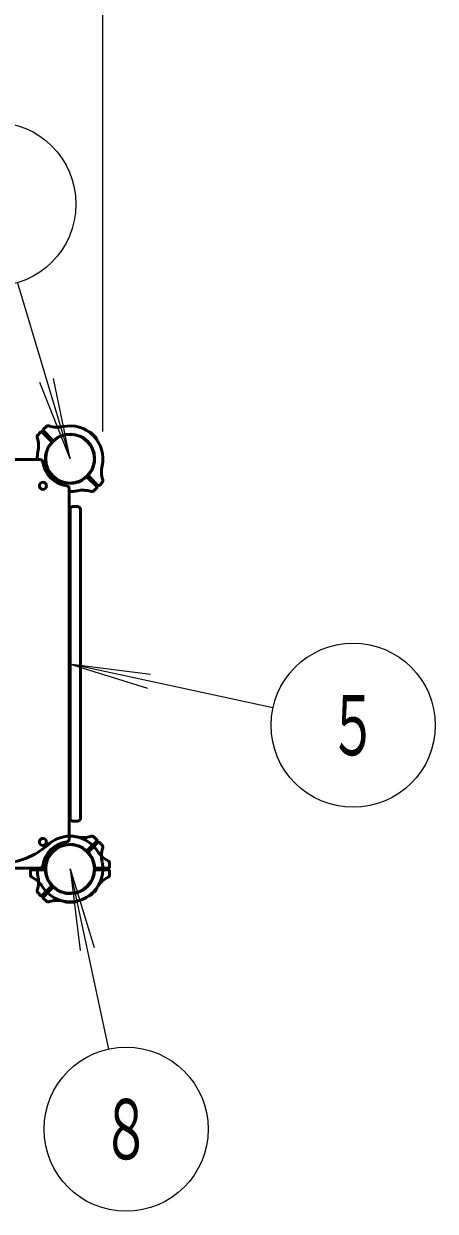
# Model space of a CAD drawing. Units: millimetres on the paper, scale 1:50. Extents: x -365 to 0, y -594 to 257.
# Drawn here: x -205.31 to -190.27, y 158.48 to 201.9 of the extents above; entities that cross this region are included whole.
import ezdxf
from ezdxf.enums import TextEntityAlignment as Align

# ---------------------------------------------------------------- set-up
doc = ezdxf.new("R2010")
doc.units = ezdxf.units.MM
doc.layers.add('LY_1', color=140, linetype='Continuous', lineweight=50)
doc.styles.add('ＭＳ ゴシック', font='')
doc.styles.get('ＭＳ ゴシック').set_extended_font_data('MS Gothic')

msp = doc.modelspace()

# ---------------------------------------------------------------- linework, layer by layer
at = {"layer": 'LY_1', "color": 7, "lineweight": 13}
for p, q in [((-202.415, 186.996), (-202.415, 234.196)), ((-205.538, 192.429), (-203.615, 185.996)), ((-203.615, 185.996), (-204.22, 188.934)), ((-203.615, 185.996), (-204.722, 188.785)), ((-203.645, 178.496), (-200.669, 178.12)), ((-203.645, 178.496), (-200.779, 177.609)), ((-196.199, 176.886), (-203.645, 178.496)), ((-203.615, 170.996), (-202.73, 168.129)), ((-203.615, 170.996), (-203.241, 168.019)), ((-202.197, 164.414), (-203.615, 170.996))]:
    msp.add_line(p, q, dxfattribs=at)
at = {"layer": 'LY_1'}
for p, q in [((-204.589, 187.071), (-204.474, 187.178)), ((-204.69, 186.97), (-204.797, 186.855)), ((-204.299, 186.638), (-204.633, 186.971)), ((-204.257, 186.68), (-204.59, 187.013)), ((-202.92, 186.974), (-202.918, 186.976)), ((-202.637, 186.691), (-202.635, 186.693)), ((-211.115, 185.966), (-204.708, 185.966)), ((-202.974, 185.312), (-202.641, 184.979)), ((-202.931, 185.354), (-202.598, 185.021)), ((-202.541, 185.022), (-202.441, 185.129)), ((-203.645, 178.496), (-203.645, 184.904)), ((-202.642, 184.921), (-202.748, 184.822)), ((-203.615, 184.146), (-203.615, 172.846)), ((-203.335, 184.246), (-203.515, 184.246)), ((-203.235, 184.146), (-203.235, 172.846)), ((-203.645, 178.496), (-203.645, 172.088)), ((-203.335, 172.746), (-203.515, 172.746)), ((-202.974, 171.68), (-202.641, 172.013)), ((-202.931, 171.638), (-202.598, 171.971)), ((-202.642, 172.071), (-202.748, 172.17)), ((-202.541, 171.97), (-202.441, 171.863)), ((-202.167, 171.067), (-202.172, 171.213)), ((-211.115, 171.026), (-204.708, 171.026)), ((-204.553, 171.026), (-206.124, 171.026)), ((-205.064, 170.925), (-205.059, 170.779)), ((-204.553, 170.966), (-205.024, 170.966)), ((-202.678, 171.026), (-202.207, 171.026)), ((-202.678, 170.966), (-202.207, 170.966)), ((-202.167, 170.925), (-202.172, 170.767)), ((-204.299, 170.354), (-204.633, 170.021)), ((-204.257, 170.312), (-204.59, 169.979)), ((-202.637, 170.301), (-202.635, 170.298)), ((-204.69, 170.022), (-204.797, 170.137)), ((-204.589, 169.921), (-204.474, 169.814)), ((-203.815, 169.813), (-203.815, 169.81)), ((-203.415, 169.813), (-203.415, 169.81)), ((-202.92, 170.018), (-202.918, 170.016))]:
    msp.add_line(p, q, dxfattribs=at)
at = {"layer": 'LY_1', "color": 7, "lineweight": 13}
for centre in [(-206.397, 195.304), (-193.267, 176.252), (-201.565, 161.482)]:
    msp.add_circle(centre, 3, dxfattribs=at)
at = {"layer": 'LY_1'}
for centre, radius in [((-203.615, 185.996), 0.89), ((-204.605, 185.006), 0.13), ((-204.605, 171.986), 0.13), ((-203.615, 170.996), 0.891), ((-203.615, 170.996), 0.89), ((-203.615, 170.996), 0.89)]:
    msp.add_circle(centre, radius, dxfattribs=at)
for centre, radius, start, end in [((-204.414, 187.097), 0.1, 72.4588, 133), ((-204.083, 188.146), 1, 252.4588, 282.2728), ((-203.615, 185.996), 1.2, 45, 102.2728), ((-204.716, 186.795), 0.1, 137, 197.5412), ((-205.765, 186.464), 1, 347.7272, 17.5412), ((-204.661, 186.942), 0.04, 45, 137), ((-204.562, 187.041), 0.04, 133, 225), ((-203.615, 185.996), 0.9, 45, 130.7293), ((-202.904, 186.962), 0.02, 53.6269, 135), ((-203.615, 185.996), 1.22, 45, 53.6269), ((-203.615, 185.996), 1.2, 347.7272, 45), ((-203.615, 185.996), 1.22, 36.3731, 45), ((-202.649, 186.708), 0.02, 315, 36.3731), ((-203.615, 185.996), 0.9, 139.2707, 225), ((-204.328, 186.609), 0.04, 319.2707, 45), ((-204.229, 186.708), 0.04, 225, 310.7293), ((-203.615, 185.996), 0.9, 319.2707, 45), ((-203.615, 185.996), 1.2, 167.7272, 181.4325), ((-204.708, 185.866), 0.1, 6.7872, 90), ((-203.615, 185.996), 1, 186.7872, 263.2128), ((-202.903, 185.383), 0.04, 139.2707, 225), ((-201.466, 185.528), 1, 167.7272, 197.5412), ((-203.615, 185.996), 0.9, 225, 310.7293), ((-203.745, 184.904), 0.1, 0, 83.2128), ((-203.002, 185.284), 0.04, 45, 130.7293), ((-202.669, 184.95), 0.04, 313, 45), ((-202.57, 185.049), 0.04, 225, 317), ((-202.514, 185.197), 0.1, 317, 17.5412), ((-203.615, 185.996), 1.2, 268.5675, 282.2728), ((-203.148, 183.846), 1, 72.4588, 102.2728), ((-202.816, 184.895), 0.1, 252.4588, 313), ((-203.515, 184.146), 0.1, 90, 180), ((-203.335, 184.146), 0.1, 0, 90), ((-203.515, 172.846), 0.1, 180, 270), ((-203.335, 172.846), 0.1, 270, 0), ((-203.615, 170.996), 1, 96.7872, 173.2128), ((-203.615, 170.996), 1.2, 90, 132.2172), ((-203.745, 172.088), 0.1, 276.7872, 0), ((-203.615, 170.996), 1.2, 77.7272, 91.4325), ((-203.615, 170.996), 1.2, 32.7272, 90), ((-203.148, 173.146), 1, 257.7272, 287.5412), ((-202.816, 172.097), 0.1, 47, 107.5412), ((-202.669, 172.041), 0.04, 315, 47), ((-202.57, 171.942), 0.04, 43, 135), ((-206.169, 173.81), 2.6, 271.0842, 312.2172), ((-203.615, 170.996), 0.9, 135, 220.7293), ((-203.615, 170.996), 0.9, 90, 175.7293), ((-203.615, 170.996), 0.9, 49.2707, 135), ((-203.615, 170.996), 0.9, 4.2707, 90), ((-203.002, 171.708), 0.04, 229.2707, 315), ((-203.615, 170.996), 0.9, 315, 40.7293), ((-202.903, 171.609), 0.04, 135, 220.7293), ((-201.765, 172.185), 1, 212.7272, 242.5412), ((-201.466, 171.464), 1, 162.4588, 192.2728), ((-202.514, 171.795), 0.1, 342.4588, 43), ((-204.708, 171.126), 0.1, 270, 353.2128), ((-204.553, 171.066), 0.04, 270, 355.7293), ((-203.615, 170.996), 1.2, 315, 12.2728), ((-202.678, 171.066), 0.04, 184.2707, 270), ((-202.272, 171.209), 0.1, 2, 62.5412), ((-202.272, 171.209), 0.1, 2, 62.5412), ((-202.207, 171.066), 0.04, 270, 2), ((-205.024, 170.926), 0.04, 90, 182), ((-204.959, 170.783), 0.1, 182, 242.5412), ((-205.466, 169.807), 1, 32.7272, 62.5412), ((-203.615, 170.996), 1.2, 178.5675, 192.2728), ((-205.765, 170.528), 1, 342.4588, 12.2728), ((-204.553, 170.926), 0.04, 4.2707, 90), ((-203.615, 170.996), 0.9, 184.2707, 270), ((-203.615, 170.996), 0.9, 270, 355.7293), ((-202.678, 170.926), 0.04, 90, 175.7293), ((-201.765, 169.807), 1, 117.4588, 147.2728), ((-202.272, 170.783), 0.1, 297.4588, 358), ((-202.207, 170.926), 0.04, 358, 90), ((-204.716, 170.197), 0.1, 162.4588, 223), ((-203.615, 170.996), 1.2, 212.7272, 270), ((-204.328, 170.383), 0.04, 315, 40.7293), ((-204.229, 170.284), 0.04, 49.2707, 135), ((-203.615, 170.996), 0.9, 229.2707, 315), ((-203.615, 170.996), 1.2, 270, 327.2728), ((-203.615, 170.996), 1.22, 315, 323.6269), ((-202.649, 170.284), 0.02, 323.6269, 45), ((-204.661, 170.049), 0.04, 223, 315), ((-204.562, 169.95), 0.04, 135, 227), ((-204.414, 169.895), 0.1, 227, 287.5412), ((-204.083, 168.846), 1, 77.7272, 107.5412), ((-203.615, 170.996), 1.2, 257.7272, 315), ((-203.795, 169.81), 0.02, 180, 261.3731), ((-203.615, 170.996), 1.22, 261.3731, 270), ((-203.615, 170.996), 1.22, 270, 278.6269), ((-203.435, 169.81), 0.02, 278.6269, 0), ((-202.904, 170.03), 0.02, 225, 306.3731), ((-203.615, 170.996), 1.22, 306.3731, 315)]:
    msp.add_arc(centre, radius, start, end, dxfattribs=at)

# ---------------------------------------------------------------- texts
at = {"layer": 'LY_1', "color": 7, "style": 'ＭＳ ゴシック', "width": 0.6}
for s, p in [('５', (-193.267, 176.252)), ('８', (-201.565, 161.482))]:
    msp.add_text(s, height=2.199, dxfattribs=at).set_placement(p, align=Align.MIDDLE_CENTER)

doc.saveas('drawing.dxf')
